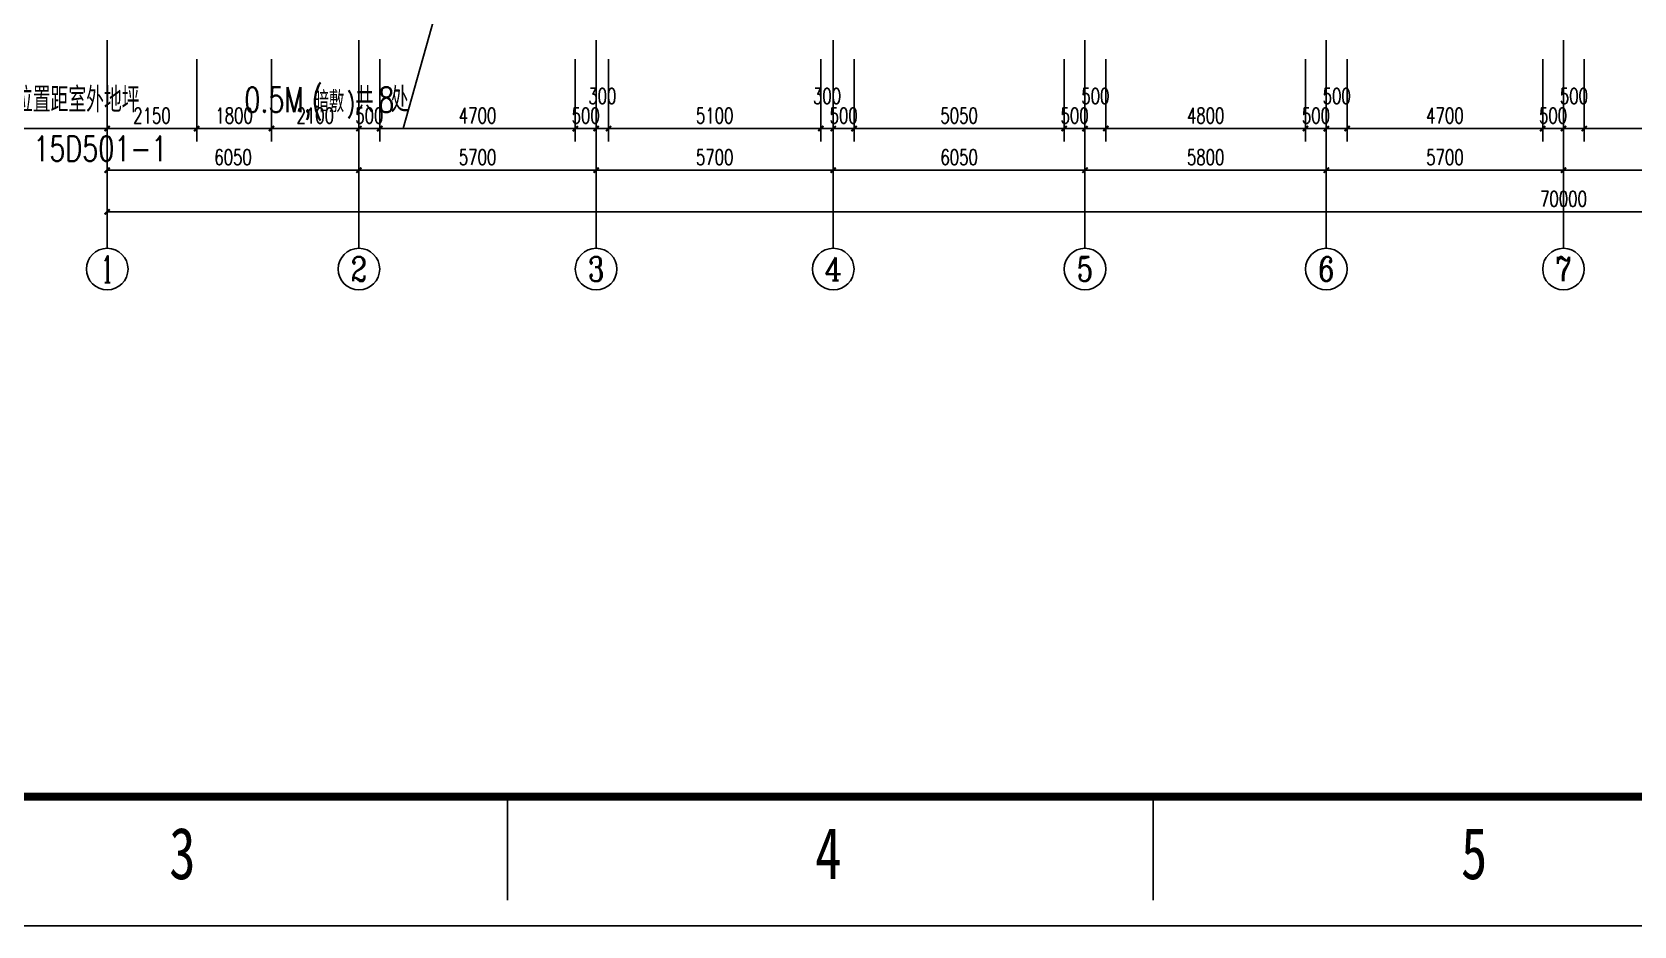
# Model space of a CAD drawing. Extents: x 7651907 to 8255021, y -2490714 to -1144618.
# Drawn here: x 7854176 to 7892677, y -1894158 to -1872686 of the extents above; entities that cross this region are included whole.
import ezdxf
from ezdxf.enums import TextEntityAlignment as Align

# ---------------------------------------------------------------- set-up
doc = ezdxf.new("R2010")
doc.units = 0
doc.header["$LTSCALE"] = 1000
doc.linetypes.add('CONTINOUS', pattern=[0])
doc.layers.get('0').update_dxf_attribs({"linetype": 'CONTINUOUS'})
doc.layers.get('Defpoints').update_dxf_attribs({"linetype": 'CONTINUOUS'})
for name, color, linetype in [('AXIS', 3, 'CONTINUOUS'), ('AXIS_TEXT', 7, 'CONTINUOUS'), ('DIM-动力', 3, 'CONTINUOUS'), ('EQUIP-动力', 3, 'CONTINUOUS'), ('外轮廓', 8, 'CONTINUOUS'), ('标注-照明', 7, 'CONTINUOUS')]:
    doc.layers.add(name, color=color, linetype=linetype)
doc.styles.add('_TCH_AXIS', font='COMPLEX', dxfattribs={"bigfont": 'GBCBIG'})
doc.styles.add('_TCH_DIM', font='SIMPLEX', dxfattribs={"bigfont": 'GBCBIG'})
doc.styles.add('_TCH_DIM_T3', font='SIMPLEX', dxfattribs={"width": 0.705882, "bigfont": 'GBCBIG'})
doc.styles.add('COMPLEX', font='COMPLEX')
doc.styles.add('LDTS', font='txt.shx', dxfattribs={"width": 0.75, "bigfont": 'hzdx.shx'})
doc.styles.add('图框字体', font='simhei.ttf')
doc.dimstyles.new('_TCH_ARCH&&125', dxfattribs={"dimtxt": 371.875, "dimasz": 125, "dimexe": 312.5, "dimexo": 375, "dimgap": 125, "dimtad": 1, "dimdec": 0, "dimzin": 0, "dimdsep": 46, "dimtxsty": '_TCH_DIM_T3', "dimblk": 'ARCHTICK', "dimcen": 0.09, "dimclrt": 7, "dimazin": 2, "dimtfac": 1, "dimtdec": 0, "dimtix": 1, "dimtmove": 2, "dimatfit": 3, "dimfxl": 0, "dimtolj": 1, "dimtzin": 0, "dimarcsym": 0})

# ---------------------------------------------------------------- blocks, each defined once
blk = doc.blocks.new('_AXISO')
blk.add_circle((0, 0), 0.5)
at = {"layer": 'AXIS_TEXT', "style": 'COMPLEX', "width": 1.041667}
blk.add_attdef('A', text='', height=0.56, dxfattribs=at).set_placement((-0.25, -0.28), (0.25, -0.28), align=Align.FIT)
blk = doc.blocks.new('_ArchTick')
at = {"color": 0, "linetype": 'ByBlock', "const_width": 0.4}
blk.add_lwpolyline([(-0.5, -0.5), (0.5, 0.5)], dxfattribs=at)
blk = doc.blocks.new('*D82')
at = {"layer": 'AXIS', "color": 0, "lineweight": -2}
for p, q in [((8000, 5625), (8000, 1562)), ((78000, 5625), (78000, 1562)), ((8000, 1875), (78000, 1875))]:
    blk.add_line(p, q, dxfattribs=at)
at = {"layer": 'Defpoints', "color": 0}
for p in [(8000, 6000), (78000, 6000), (78000, 1875)]:
    blk.add_point(p, dxfattribs=at)
at = {"layer": 'AXIS', "color": 0, "lineweight": -2, "xscale": 125, "yscale": 125, "zscale": 125, "rotation": 180}
blk.add_blockref('_ArchTick', (8000, 1875), dxfattribs=at)
at = {"layer": 'AXIS', "color": 0, "lineweight": -2, "xscale": 125, "yscale": 125, "zscale": 125}
blk.add_blockref('_ArchTick', (78000, 1875), dxfattribs=at)
at = {"layer": 'AXIS', "color": 7, "insert": (43000, 2186), "char_height": 371.9, "attachment_point": 5, "style": '_TCH_DIM_T3'}
blk.add_mtext('\\A1;70000', dxfattribs=at)
blk = doc.blocks.new('*D83')
at = {"layer": 'AXIS', "color": 0, "lineweight": -2}
for p, q in [((8000, 5625), (8000, 2562)), ((14050, 5625), (14050, 2562)), ((8000, 2875), (14050, 2875))]:
    blk.add_line(p, q, dxfattribs=at)
at = {"layer": 'Defpoints', "color": 0}
for p in [(8000, 6000), (14050, 6000), (14050, 2875)]:
    blk.add_point(p, dxfattribs=at)
at = {"layer": 'AXIS', "color": 0, "lineweight": -2, "xscale": 125, "yscale": 125, "zscale": 125, "rotation": 180}
blk.add_blockref('_ArchTick', (8000, 2875), dxfattribs=at)
at = {"layer": 'AXIS', "color": 0, "lineweight": -2, "xscale": 125, "yscale": 125, "zscale": 125}
blk.add_blockref('_ArchTick', (14050, 2875), dxfattribs=at)
at = {"layer": 'AXIS', "color": 7, "insert": (11025, 3186), "char_height": 371.9, "attachment_point": 5, "style": '_TCH_DIM_T3'}
blk.add_mtext('\\A1;6050', dxfattribs=at)
blk = doc.blocks.new('*D84')
at = {"layer": 'AXIS', "color": 0, "lineweight": -2}
for p, q in [((14050, 5625), (14050, 2562)), ((19750, 5625), (19750, 2562)), ((14050, 2875), (19750, 2875))]:
    blk.add_line(p, q, dxfattribs=at)
at = {"layer": 'Defpoints', "color": 0}
for p in [(14050, 6000), (19750, 6000), (19750, 2875)]:
    blk.add_point(p, dxfattribs=at)
at = {"layer": 'AXIS', "color": 0, "lineweight": -2, "xscale": 125, "yscale": 125, "zscale": 125, "rotation": 180}
blk.add_blockref('_ArchTick', (14050, 2875), dxfattribs=at)
at = {"layer": 'AXIS', "color": 0, "lineweight": -2, "xscale": 125, "yscale": 125, "zscale": 125}
blk.add_blockref('_ArchTick', (19750, 2875), dxfattribs=at)
at = {"layer": 'AXIS', "color": 7, "insert": (16900, 3186), "char_height": 371.9, "attachment_point": 5, "style": '_TCH_DIM_T3'}
blk.add_mtext('\\A1;5700', dxfattribs=at)
blk = doc.blocks.new('*D85')
at = {"layer": 'AXIS', "color": 0, "lineweight": -2}
for p, q in [((19750, 5625), (19750, 2562)), ((25450, 5625), (25450, 2562)), ((19750, 2875), (25450, 2875))]:
    blk.add_line(p, q, dxfattribs=at)
at = {"layer": 'Defpoints', "color": 0}
for p in [(19750, 6000), (25450, 6000), (25450, 2875)]:
    blk.add_point(p, dxfattribs=at)
at = {"layer": 'AXIS', "color": 0, "lineweight": -2, "xscale": 125, "yscale": 125, "zscale": 125, "rotation": 180}
blk.add_blockref('_ArchTick', (19750, 2875), dxfattribs=at)
at = {"layer": 'AXIS', "color": 0, "lineweight": -2, "xscale": 125, "yscale": 125, "zscale": 125}
blk.add_blockref('_ArchTick', (25450, 2875), dxfattribs=at)
at = {"layer": 'AXIS', "color": 7, "insert": (22600, 3186), "char_height": 371.9, "attachment_point": 5, "style": '_TCH_DIM_T3'}
blk.add_mtext('\\A1;5700', dxfattribs=at)
blk = doc.blocks.new('*D86')
at = {"layer": 'AXIS', "color": 0, "lineweight": -2}
for p, q in [((25450, 5625), (25450, 2562)), ((31500, 5625), (31500, 2562)), ((25450, 2875), (31500, 2875))]:
    blk.add_line(p, q, dxfattribs=at)
at = {"layer": 'Defpoints', "color": 0}
for p in [(25450, 6000), (31500, 6000), (31500, 2875)]:
    blk.add_point(p, dxfattribs=at)
at = {"layer": 'AXIS', "color": 0, "lineweight": -2, "xscale": 125, "yscale": 125, "zscale": 125, "rotation": 180}
blk.add_blockref('_ArchTick', (25450, 2875), dxfattribs=at)
at = {"layer": 'AXIS', "color": 0, "lineweight": -2, "xscale": 125, "yscale": 125, "zscale": 125}
blk.add_blockref('_ArchTick', (31500, 2875), dxfattribs=at)
at = {"layer": 'AXIS', "color": 7, "insert": (28475, 3186), "char_height": 371.9, "attachment_point": 5, "style": '_TCH_DIM_T3'}
blk.add_mtext('\\A1;6050', dxfattribs=at)
blk = doc.blocks.new('*D87')
at = {"layer": 'AXIS', "color": 0, "lineweight": -2}
for p, q in [((31500, 5625), (31500, 2562)), ((37300, 5625), (37300, 2562)), ((31500, 2875), (37300, 2875))]:
    blk.add_line(p, q, dxfattribs=at)
at = {"layer": 'Defpoints', "color": 0}
for p in [(31500, 6000), (37300, 6000), (37300, 2875)]:
    blk.add_point(p, dxfattribs=at)
at = {"layer": 'AXIS', "color": 0, "lineweight": -2, "xscale": 125, "yscale": 125, "zscale": 125, "rotation": 180}
blk.add_blockref('_ArchTick', (31500, 2875), dxfattribs=at)
at = {"layer": 'AXIS', "color": 0, "lineweight": -2, "xscale": 125, "yscale": 125, "zscale": 125}
blk.add_blockref('_ArchTick', (37300, 2875), dxfattribs=at)
at = {"layer": 'AXIS', "color": 7, "insert": (34400, 3186), "char_height": 371.9, "attachment_point": 5, "style": '_TCH_DIM_T3'}
blk.add_mtext('\\A1;5800', dxfattribs=at)
blk = doc.blocks.new('*D88')
at = {"layer": 'AXIS', "color": 0, "lineweight": -2}
for p, q in [((37300, 5625), (37300, 2562)), ((43000, 5625), (43000, 2562)), ((37300, 2875), (43000, 2875))]:
    blk.add_line(p, q, dxfattribs=at)
at = {"layer": 'Defpoints', "color": 0}
for p in [(37300, 6000), (43000, 6000), (43000, 2875)]:
    blk.add_point(p, dxfattribs=at)
at = {"layer": 'AXIS', "color": 0, "lineweight": -2, "xscale": 125, "yscale": 125, "zscale": 125, "rotation": 180}
blk.add_blockref('_ArchTick', (37300, 2875), dxfattribs=at)
at = {"layer": 'AXIS', "color": 0, "lineweight": -2, "xscale": 125, "yscale": 125, "zscale": 125}
blk.add_blockref('_ArchTick', (43000, 2875), dxfattribs=at)
at = {"layer": 'AXIS', "color": 7, "insert": (40150, 3186), "char_height": 371.9, "attachment_point": 5, "style": '_TCH_DIM_T3'}
blk.add_mtext('\\A1;5700', dxfattribs=at)
blk = doc.blocks.new('*D89')
at = {"layer": 'AXIS', "color": 0, "lineweight": -2}
for p, q in [((43000, 5625), (43000, 2562)), ((48700, 5625), (48700, 2562)), ((43000, 2875), (48700, 2875))]:
    blk.add_line(p, q, dxfattribs=at)
at = {"layer": 'Defpoints', "color": 0}
for p in [(43000, 6000), (48700, 6000), (48700, 2875)]:
    blk.add_point(p, dxfattribs=at)
at = {"layer": 'AXIS', "color": 0, "lineweight": -2, "xscale": 125, "yscale": 125, "zscale": 125, "rotation": 180}
blk.add_blockref('_ArchTick', (43000, 2875), dxfattribs=at)
at = {"layer": 'AXIS', "color": 0, "lineweight": -2, "xscale": 125, "yscale": 125, "zscale": 125}
blk.add_blockref('_ArchTick', (48700, 2875), dxfattribs=at)
at = {"layer": 'AXIS', "color": 7, "insert": (45850, 3186), "char_height": 371.9, "attachment_point": 5, "style": '_TCH_DIM_T3'}
blk.add_mtext('\\A1;5700', dxfattribs=at)
blk = doc.blocks.new('*D125')
at = {"layer": 'AXIS', "color": 0, "lineweight": -2}
for p, q in [((8000, 5539), (8000, 3562)), ((10150, 5539), (10150, 3562)), ((8000, 3875), (10150, 3875))]:
    blk.add_line(p, q, dxfattribs=at)
at = {"layer": 'Defpoints', "color": 0}
for p in [(8000, 5914), (10150, 5914), (10150, 3875)]:
    blk.add_point(p, dxfattribs=at)
at = {"layer": 'AXIS', "color": 0, "lineweight": -2, "xscale": 125, "yscale": 125, "zscale": 125, "rotation": 180}
blk.add_blockref('_ArchTick', (8000, 3875), dxfattribs=at)
at = {"layer": 'AXIS', "color": 0, "lineweight": -2, "xscale": 125, "yscale": 125, "zscale": 125}
blk.add_blockref('_ArchTick', (10150, 3875), dxfattribs=at)
at = {"layer": 'AXIS', "color": 7, "insert": (9075, 4186), "char_height": 371.9, "attachment_point": 5, "style": '_TCH_DIM_T3'}
blk.add_mtext('\\A1;2150', dxfattribs=at)
blk = doc.blocks.new('*D126')
at = {"layer": 'AXIS', "color": 0, "lineweight": -2}
for p, q in [((10150, 5539), (10150, 3562)), ((11950, 5539), (11950, 3562)), ((10150, 3875), (11950, 3875))]:
    blk.add_line(p, q, dxfattribs=at)
at = {"layer": 'Defpoints', "color": 0}
for p in [(10150, 5914), (11950, 5914), (11950, 3875)]:
    blk.add_point(p, dxfattribs=at)
at = {"layer": 'AXIS', "color": 0, "lineweight": -2, "xscale": 125, "yscale": 125, "zscale": 125, "rotation": 180}
blk.add_blockref('_ArchTick', (10150, 3875), dxfattribs=at)
at = {"layer": 'AXIS', "color": 0, "lineweight": -2, "xscale": 125, "yscale": 125, "zscale": 125}
blk.add_blockref('_ArchTick', (11950, 3875), dxfattribs=at)
at = {"layer": 'AXIS', "color": 7, "insert": (11050, 4186), "char_height": 371.9, "attachment_point": 5, "style": '_TCH_DIM_T3'}
blk.add_mtext('\\A1;1800', dxfattribs=at)
blk = doc.blocks.new('*D127')
at = {"layer": 'AXIS', "color": 0, "lineweight": -2}
for p, q in [((11950, 5539), (11950, 3562)), ((14050, 5539), (14050, 3562)), ((11950, 3875), (14050, 3875))]:
    blk.add_line(p, q, dxfattribs=at)
at = {"layer": 'Defpoints', "color": 0}
for p in [(11950, 5914), (14050, 5914), (14050, 3875)]:
    blk.add_point(p, dxfattribs=at)
at = {"layer": 'AXIS', "color": 0, "lineweight": -2, "xscale": 125, "yscale": 125, "zscale": 125, "rotation": 180}
blk.add_blockref('_ArchTick', (11950, 3875), dxfattribs=at)
at = {"layer": 'AXIS', "color": 0, "lineweight": -2, "xscale": 125, "yscale": 125, "zscale": 125}
blk.add_blockref('_ArchTick', (14050, 3875), dxfattribs=at)
at = {"layer": 'AXIS', "color": 7, "insert": (13000, 4186), "char_height": 371.9, "attachment_point": 5, "style": '_TCH_DIM_T3'}
blk.add_mtext('\\A1;2100', dxfattribs=at)
blk = doc.blocks.new('*D128')
at = {"layer": 'AXIS', "color": 0, "lineweight": -2}
for p, q in [((14050, 5539), (14050, 3562)), ((14550, 5539), (14550, 3562)), ((14050, 3875), (13925, 3875)), ((14050, 3875), (14550, 3875)), ((14550, 3875), (14675, 3875))]:
    blk.add_line(p, q, dxfattribs=at)
at = {"layer": 'Defpoints', "color": 0}
for p in [(14050, 5914), (14550, 5914), (14550, 3875)]:
    blk.add_point(p, dxfattribs=at)
at = {"layer": 'AXIS', "color": 0, "lineweight": -2, "xscale": 125, "yscale": 125, "zscale": 125}
blk.add_blockref('_ArchTick', (14050, 3875), dxfattribs=at)
at = {"layer": 'AXIS', "color": 0, "lineweight": -2, "xscale": 125, "yscale": 125, "zscale": 125, "rotation": 180}
blk.add_blockref('_ArchTick', (14550, 3875), dxfattribs=at)
at = {"layer": 'AXIS', "color": 7, "insert": (14300, 4186), "char_height": 371.9, "attachment_point": 5, "style": '_TCH_DIM_T3'}
blk.add_mtext('\\A1;500', dxfattribs=at)
blk = doc.blocks.new('*D129')
at = {"layer": 'AXIS', "color": 0, "lineweight": -2}
for p, q in [((14550, 5539), (14550, 3562)), ((19250, 5539), (19250, 3562)), ((14550, 3875), (19250, 3875))]:
    blk.add_line(p, q, dxfattribs=at)
at = {"layer": 'Defpoints', "color": 0}
for p in [(14550, 5914), (19250, 5914), (19250, 3875)]:
    blk.add_point(p, dxfattribs=at)
at = {"layer": 'AXIS', "color": 0, "lineweight": -2, "xscale": 125, "yscale": 125, "zscale": 125, "rotation": 180}
blk.add_blockref('_ArchTick', (14550, 3875), dxfattribs=at)
at = {"layer": 'AXIS', "color": 0, "lineweight": -2, "xscale": 125, "yscale": 125, "zscale": 125}
blk.add_blockref('_ArchTick', (19250, 3875), dxfattribs=at)
at = {"layer": 'AXIS', "color": 7, "insert": (16900, 4186), "char_height": 371.9, "attachment_point": 5, "style": '_TCH_DIM_T3'}
blk.add_mtext('\\A1;4700', dxfattribs=at)
blk = doc.blocks.new('*D130')
at = {"layer": 'AXIS', "color": 0, "lineweight": -2}
for p, q in [((19250, 5539), (19250, 3562)), ((19750, 5539), (19750, 3562)), ((19250, 3875), (19125, 3875)), ((19250, 3875), (19750, 3875)), ((19750, 3875), (19875, 3875))]:
    blk.add_line(p, q, dxfattribs=at)
at = {"layer": 'Defpoints', "color": 0}
for p in [(19250, 5914), (19750, 5914), (19750, 3875)]:
    blk.add_point(p, dxfattribs=at)
at = {"layer": 'AXIS', "color": 0, "lineweight": -2, "xscale": 125, "yscale": 125, "zscale": 125}
blk.add_blockref('_ArchTick', (19250, 3875), dxfattribs=at)
at = {"layer": 'AXIS', "color": 0, "lineweight": -2, "xscale": 125, "yscale": 125, "zscale": 125, "rotation": 180}
blk.add_blockref('_ArchTick', (19750, 3875), dxfattribs=at)
at = {"layer": 'AXIS', "color": 7, "insert": (19500, 4186), "char_height": 371.9, "attachment_point": 5, "style": '_TCH_DIM_T3'}
blk.add_mtext('\\A1;500', dxfattribs=at)
blk = doc.blocks.new('*D131')
at = {"layer": 'AXIS', "color": 0, "lineweight": -2}
for p, q in [((19750, 5539), (19750, 3562)), ((20050, 5539), (20050, 3562)), ((19750, 3875), (20050, 3875))]:
    blk.add_line(p, q, dxfattribs=at)
at = {"layer": 'Defpoints', "color": 0}
for p in [(19750, 5914), (20050, 5914), (20050, 3875)]:
    blk.add_point(p, dxfattribs=at)
at = {"layer": 'AXIS', "color": 0, "lineweight": -2, "xscale": 125, "yscale": 125, "zscale": 125, "rotation": 180}
blk.add_blockref('_ArchTick', (19750, 3875), dxfattribs=at)
at = {"layer": 'AXIS', "color": 0, "lineweight": -2, "xscale": 125, "yscale": 125, "zscale": 125}
blk.add_blockref('_ArchTick', (20050, 3875), dxfattribs=at)
at = {"layer": 'AXIS', "color": 7, "insert": (19900, 4656), "char_height": 371.9, "attachment_point": 5, "style": '_TCH_DIM_T3'}
blk.add_mtext('\\A1;300', dxfattribs=at)
blk = doc.blocks.new('*D132')
at = {"layer": 'AXIS', "color": 0, "lineweight": -2}
for p, q in [((20050, 5539), (20050, 3562)), ((25150, 5539), (25150, 3562)), ((20050, 3875), (25150, 3875))]:
    blk.add_line(p, q, dxfattribs=at)
at = {"layer": 'Defpoints', "color": 0}
for p in [(20050, 5914), (25150, 5914), (25150, 3875)]:
    blk.add_point(p, dxfattribs=at)
at = {"layer": 'AXIS', "color": 0, "lineweight": -2, "xscale": 125, "yscale": 125, "zscale": 125, "rotation": 180}
blk.add_blockref('_ArchTick', (20050, 3875), dxfattribs=at)
at = {"layer": 'AXIS', "color": 0, "lineweight": -2, "xscale": 125, "yscale": 125, "zscale": 125}
blk.add_blockref('_ArchTick', (25150, 3875), dxfattribs=at)
at = {"layer": 'AXIS', "color": 7, "insert": (22600, 4186), "char_height": 371.9, "attachment_point": 5, "style": '_TCH_DIM_T3'}
blk.add_mtext('\\A1;5100', dxfattribs=at)
blk = doc.blocks.new('*D133')
at = {"layer": 'AXIS', "color": 0, "lineweight": -2}
for p, q in [((25150, 5539), (25150, 3562)), ((25450, 5539), (25450, 3562)), ((25150, 3875), (25450, 3875))]:
    blk.add_line(p, q, dxfattribs=at)
at = {"layer": 'Defpoints', "color": 0}
for p in [(25150, 5914), (25450, 5914), (25450, 3875)]:
    blk.add_point(p, dxfattribs=at)
at = {"layer": 'AXIS', "color": 0, "lineweight": -2, "xscale": 125, "yscale": 125, "zscale": 125, "rotation": 180}
blk.add_blockref('_ArchTick', (25150, 3875), dxfattribs=at)
at = {"layer": 'AXIS', "color": 0, "lineweight": -2, "xscale": 125, "yscale": 125, "zscale": 125}
blk.add_blockref('_ArchTick', (25450, 3875), dxfattribs=at)
at = {"layer": 'AXIS', "color": 7, "insert": (25300, 4656), "char_height": 371.9, "attachment_point": 5, "style": '_TCH_DIM_T3'}
blk.add_mtext('\\A1;300', dxfattribs=at)
blk = doc.blocks.new('*D134')
at = {"layer": 'AXIS', "color": 0, "lineweight": -2}
for p, q in [((25450, 5539), (25450, 3562)), ((25950, 5539), (25950, 3562)), ((25450, 3875), (25325, 3875)), ((25450, 3875), (25950, 3875)), ((25950, 3875), (26075, 3875))]:
    blk.add_line(p, q, dxfattribs=at)
at = {"layer": 'Defpoints', "color": 0}
for p in [(25450, 5914), (25950, 5914), (25950, 3875)]:
    blk.add_point(p, dxfattribs=at)
at = {"layer": 'AXIS', "color": 0, "lineweight": -2, "xscale": 125, "yscale": 125, "zscale": 125}
blk.add_blockref('_ArchTick', (25450, 3875), dxfattribs=at)
at = {"layer": 'AXIS', "color": 0, "lineweight": -2, "xscale": 125, "yscale": 125, "zscale": 125, "rotation": 180}
blk.add_blockref('_ArchTick', (25950, 3875), dxfattribs=at)
at = {"layer": 'AXIS', "color": 7, "insert": (25700, 4186), "char_height": 371.9, "attachment_point": 5, "style": '_TCH_DIM_T3'}
blk.add_mtext('\\A1;500', dxfattribs=at)
blk = doc.blocks.new('*D135')
at = {"layer": 'AXIS', "color": 0, "lineweight": -2}
for p, q in [((25950, 5539), (25950, 3562)), ((31000, 5539), (31000, 3562)), ((25950, 3875), (31000, 3875))]:
    blk.add_line(p, q, dxfattribs=at)
at = {"layer": 'Defpoints', "color": 0}
for p in [(25950, 5914), (31000, 5914), (31000, 3875)]:
    blk.add_point(p, dxfattribs=at)
at = {"layer": 'AXIS', "color": 0, "lineweight": -2, "xscale": 125, "yscale": 125, "zscale": 125, "rotation": 180}
blk.add_blockref('_ArchTick', (25950, 3875), dxfattribs=at)
at = {"layer": 'AXIS', "color": 0, "lineweight": -2, "xscale": 125, "yscale": 125, "zscale": 125}
blk.add_blockref('_ArchTick', (31000, 3875), dxfattribs=at)
at = {"layer": 'AXIS', "color": 7, "insert": (28475, 4186), "char_height": 371.9, "attachment_point": 5, "style": '_TCH_DIM_T3'}
blk.add_mtext('\\A1;5050', dxfattribs=at)
blk = doc.blocks.new('*D136')
at = {"layer": 'AXIS', "color": 0, "lineweight": -2}
for p, q in [((31000, 5539), (31000, 3562)), ((31500, 5539), (31500, 3562)), ((31000, 3875), (30875, 3875)), ((31000, 3875), (31500, 3875)), ((31500, 3875), (31625, 3875))]:
    blk.add_line(p, q, dxfattribs=at)
at = {"layer": 'Defpoints', "color": 0}
for p in [(31000, 5914), (31500, 5914), (31500, 3875)]:
    blk.add_point(p, dxfattribs=at)
at = {"layer": 'AXIS', "color": 0, "lineweight": -2, "xscale": 125, "yscale": 125, "zscale": 125}
blk.add_blockref('_ArchTick', (31000, 3875), dxfattribs=at)
at = {"layer": 'AXIS', "color": 0, "lineweight": -2, "xscale": 125, "yscale": 125, "zscale": 125, "rotation": 180}
blk.add_blockref('_ArchTick', (31500, 3875), dxfattribs=at)
at = {"layer": 'AXIS', "color": 7, "insert": (31250, 4186), "char_height": 371.9, "attachment_point": 5, "style": '_TCH_DIM_T3'}
blk.add_mtext('\\A1;500', dxfattribs=at)
blk = doc.blocks.new('*D137')
at = {"layer": 'AXIS', "color": 0, "lineweight": -2}
for p, q in [((31500, 5539), (31500, 3562)), ((32000, 5539), (32000, 3562)), ((31500, 3875), (32000, 3875))]:
    blk.add_line(p, q, dxfattribs=at)
at = {"layer": 'Defpoints', "color": 0}
for p in [(31500, 5914), (32000, 5914), (32000, 3875)]:
    blk.add_point(p, dxfattribs=at)
at = {"layer": 'AXIS', "color": 0, "lineweight": -2, "xscale": 125, "yscale": 125, "zscale": 125, "rotation": 180}
blk.add_blockref('_ArchTick', (31500, 3875), dxfattribs=at)
at = {"layer": 'AXIS', "color": 0, "lineweight": -2, "xscale": 125, "yscale": 125, "zscale": 125}
blk.add_blockref('_ArchTick', (32000, 3875), dxfattribs=at)
at = {"layer": 'AXIS', "color": 7, "insert": (31750, 4656), "char_height": 371.9, "attachment_point": 5, "style": '_TCH_DIM_T3'}
blk.add_mtext('\\A1;500', dxfattribs=at)
blk = doc.blocks.new('*D138')
at = {"layer": 'AXIS', "color": 0, "lineweight": -2}
for p, q in [((32000, 5539), (32000, 3562)), ((36800, 5539), (36800, 3562)), ((32000, 3875), (36800, 3875))]:
    blk.add_line(p, q, dxfattribs=at)
at = {"layer": 'Defpoints', "color": 0}
for p in [(32000, 5914), (36800, 5914), (36800, 3875)]:
    blk.add_point(p, dxfattribs=at)
at = {"layer": 'AXIS', "color": 0, "lineweight": -2, "xscale": 125, "yscale": 125, "zscale": 125, "rotation": 180}
blk.add_blockref('_ArchTick', (32000, 3875), dxfattribs=at)
at = {"layer": 'AXIS', "color": 0, "lineweight": -2, "xscale": 125, "yscale": 125, "zscale": 125}
blk.add_blockref('_ArchTick', (36800, 3875), dxfattribs=at)
at = {"layer": 'AXIS', "color": 7, "insert": (34400, 4186), "char_height": 371.9, "attachment_point": 5, "style": '_TCH_DIM_T3'}
blk.add_mtext('\\A1;4800', dxfattribs=at)
blk = doc.blocks.new('*D139')
at = {"layer": 'AXIS', "color": 0, "lineweight": -2}
for p, q in [((36800, 5539), (36800, 3562)), ((37300, 5539), (37300, 3562)), ((36800, 3875), (36675, 3875)), ((36800, 3875), (37300, 3875)), ((37300, 3875), (37425, 3875))]:
    blk.add_line(p, q, dxfattribs=at)
at = {"layer": 'Defpoints', "color": 0}
for p in [(36800, 5914), (37300, 5914), (37300, 3875)]:
    blk.add_point(p, dxfattribs=at)
at = {"layer": 'AXIS', "color": 0, "lineweight": -2, "xscale": 125, "yscale": 125, "zscale": 125}
blk.add_blockref('_ArchTick', (36800, 3875), dxfattribs=at)
at = {"layer": 'AXIS', "color": 0, "lineweight": -2, "xscale": 125, "yscale": 125, "zscale": 125, "rotation": 180}
blk.add_blockref('_ArchTick', (37300, 3875), dxfattribs=at)
at = {"layer": 'AXIS', "color": 7, "insert": (37050, 4186), "char_height": 371.9, "attachment_point": 5, "style": '_TCH_DIM_T3'}
blk.add_mtext('\\A1;500', dxfattribs=at)
blk = doc.blocks.new('*D140')
at = {"layer": 'AXIS', "color": 0, "lineweight": -2}
for p, q in [((37300, 5539), (37300, 3562)), ((37800, 5539), (37800, 3562)), ((37300, 3875), (37800, 3875))]:
    blk.add_line(p, q, dxfattribs=at)
at = {"layer": 'Defpoints', "color": 0}
for p in [(37300, 5914), (37800, 5914), (37800, 3875)]:
    blk.add_point(p, dxfattribs=at)
at = {"layer": 'AXIS', "color": 0, "lineweight": -2, "xscale": 125, "yscale": 125, "zscale": 125, "rotation": 180}
blk.add_blockref('_ArchTick', (37300, 3875), dxfattribs=at)
at = {"layer": 'AXIS', "color": 0, "lineweight": -2, "xscale": 125, "yscale": 125, "zscale": 125}
blk.add_blockref('_ArchTick', (37800, 3875), dxfattribs=at)
at = {"layer": 'AXIS', "color": 7, "insert": (37550, 4656), "char_height": 371.9, "attachment_point": 5, "style": '_TCH_DIM_T3'}
blk.add_mtext('\\A1;500', dxfattribs=at)
blk = doc.blocks.new('*D141')
at = {"layer": 'AXIS', "color": 0, "lineweight": -2}
for p, q in [((37800, 5539), (37800, 3562)), ((42500, 5539), (42500, 3562)), ((37800, 3875), (42500, 3875))]:
    blk.add_line(p, q, dxfattribs=at)
at = {"layer": 'Defpoints', "color": 0}
for p in [(37800, 5914), (42500, 5914), (42500, 3875)]:
    blk.add_point(p, dxfattribs=at)
at = {"layer": 'AXIS', "color": 0, "lineweight": -2, "xscale": 125, "yscale": 125, "zscale": 125, "rotation": 180}
blk.add_blockref('_ArchTick', (37800, 3875), dxfattribs=at)
at = {"layer": 'AXIS', "color": 0, "lineweight": -2, "xscale": 125, "yscale": 125, "zscale": 125}
blk.add_blockref('_ArchTick', (42500, 3875), dxfattribs=at)
at = {"layer": 'AXIS', "color": 7, "insert": (40150, 4186), "char_height": 371.9, "attachment_point": 5, "style": '_TCH_DIM_T3'}
blk.add_mtext('\\A1;4700', dxfattribs=at)
blk = doc.blocks.new('*D142')
at = {"layer": 'AXIS', "color": 0, "lineweight": -2}
for p, q in [((42500, 5539), (42500, 3562)), ((43000, 5539), (43000, 3562)), ((42500, 3875), (42375, 3875)), ((42500, 3875), (43000, 3875)), ((43000, 3875), (43125, 3875))]:
    blk.add_line(p, q, dxfattribs=at)
at = {"layer": 'Defpoints', "color": 0}
for p in [(42500, 5914), (43000, 5914), (43000, 3875)]:
    blk.add_point(p, dxfattribs=at)
at = {"layer": 'AXIS', "color": 0, "lineweight": -2, "xscale": 125, "yscale": 125, "zscale": 125}
blk.add_blockref('_ArchTick', (42500, 3875), dxfattribs=at)
at = {"layer": 'AXIS', "color": 0, "lineweight": -2, "xscale": 125, "yscale": 125, "zscale": 125, "rotation": 180}
blk.add_blockref('_ArchTick', (43000, 3875), dxfattribs=at)
at = {"layer": 'AXIS', "color": 7, "insert": (42750, 4186), "char_height": 371.9, "attachment_point": 5, "style": '_TCH_DIM_T3'}
blk.add_mtext('\\A1;500', dxfattribs=at)
blk = doc.blocks.new('*D143')
at = {"layer": 'AXIS', "color": 0, "lineweight": -2}
for p, q in [((43000, 5539), (43000, 3562)), ((43500, 5539), (43500, 3562)), ((43000, 3875), (43500, 3875))]:
    blk.add_line(p, q, dxfattribs=at)
at = {"layer": 'Defpoints', "color": 0}
for p in [(43000, 5914), (43500, 5914), (43500, 3875)]:
    blk.add_point(p, dxfattribs=at)
at = {"layer": 'AXIS', "color": 0, "lineweight": -2, "xscale": 125, "yscale": 125, "zscale": 125, "rotation": 180}
blk.add_blockref('_ArchTick', (43000, 3875), dxfattribs=at)
at = {"layer": 'AXIS', "color": 0, "lineweight": -2, "xscale": 125, "yscale": 125, "zscale": 125}
blk.add_blockref('_ArchTick', (43500, 3875), dxfattribs=at)
at = {"layer": 'AXIS', "color": 7, "insert": (43250, 4656), "char_height": 371.9, "attachment_point": 5, "style": '_TCH_DIM_T3'}
blk.add_mtext('\\A1;500', dxfattribs=at)
blk = doc.blocks.new('*D144')
at = {"layer": 'AXIS', "color": 0, "lineweight": -2}
for p, q in [((43500, 5539), (43500, 3562)), ((48200, 5539), (48200, 3562)), ((43500, 3875), (48200, 3875))]:
    blk.add_line(p, q, dxfattribs=at)
at = {"layer": 'Defpoints', "color": 0}
for p in [(43500, 5914), (48200, 5914), (48200, 3875)]:
    blk.add_point(p, dxfattribs=at)
at = {"layer": 'AXIS', "color": 0, "lineweight": -2, "xscale": 125, "yscale": 125, "zscale": 125, "rotation": 180}
blk.add_blockref('_ArchTick', (43500, 3875), dxfattribs=at)
at = {"layer": 'AXIS', "color": 0, "lineweight": -2, "xscale": 125, "yscale": 125, "zscale": 125}
blk.add_blockref('_ArchTick', (48200, 3875), dxfattribs=at)
at = {"layer": 'AXIS', "color": 7, "insert": (45850, 4186), "char_height": 371.9, "attachment_point": 5, "style": '_TCH_DIM_T3'}
blk.add_mtext('\\A1;4700', dxfattribs=at)
blk = doc.blocks.new('$equip$00002693')
for p, q in [((-1.191, 0), (-1.191, -1.771)), ((-1.816, -1.771), (-0.566, -1.771)), ((-1.66, -2.084), (-0.723, -2.084)), ((-1.348, -2.396), (-1.035, -2.396))]:
    blk.add_line(p, q)
blk.add_lwpolyline([(-1.191, 0), (0, 0)])
blk.add_circle((-1.191, -1.771), 0.853)
blk = doc.blocks.new('A$C77A11537')
at = {"layer": 'DIM-动力'}
for p in [(13396, 4758), (71, 843)]:
    blk.add_line(p, (12297, 843), dxfattribs=at)
at = {"layer": 'DIM-动力', "const_width": 60}
blk.add_lwpolyline([(13613, 4200, 1), (13648, 4151, 1)], format="xyb", close=True, dxfattribs=at)
at = {"layer": 'EQUIP-动力', "xscale": 500, "yscale": 500, "zscale": 500}
blk.add_blockref('$equip$00002693', (13992, 5218), dxfattribs=at)
at = {"layer": 'DIM-动力', "color": 7, "style": '_TCH_DIM'}
blk.add_text('暗敷', height=506.4, dxfattribs=at).set_placement((10145, 1234))
at = {"layer": 'DIM-动力', "color": 7, "style": '_TCH_DIM', "width": 0.705882}
blk.add_text(')', height=446, dxfattribs=at).set_placement((10940, 1234))
at = {"layer": '标注-照明', "linetype": 'CONTINOUS', "style": 'LDTS', "width": 0.75}
for s, p in [('0.5M,(', (8476, 1234)), ('接地电阻测试点位置距室外地坪', (-28, 1234)), ('共', (11150, 1234)), ('8', (11695, 1234)), ('处', (11998, 1234)), ('具体做法见', (75, 63)), ('15D501-1', (3404, 63))]:
    blk.add_text(s, height=600, dxfattribs=at).set_placement(p)
blk = doc.blocks.new('A2-H')
at = {"color": 0}
for p, q in [((154.5, 10), (154.5, 2)), ((204.5, 10), (204.5, 2))]:
    blk.add_line(p, q, dxfattribs=at)
blk.add_lwpolyline([(0, 0), (594, 0), (594, 420), (0, 420)], close=True, dxfattribs=at)
at = {"color": 0, "const_width": 0.6}
blk.add_lwpolyline([(25, 10), (584, 10), (584, 410), (25, 410)], close=True, dxfattribs=at)
at = {"style": '图框字体', "width": 0.75}
for s, p in [('3', (128.32, 3.62)), ('4', (178.32, 3.62)), ('5', (228.32, 3.62))]:
    blk.add_text(s, height=4, dxfattribs=at).set_placement(p)
blk = doc.blocks.new('A$C0DF00DDE')
at = {"layer": 'AXIS'}
for p, q in [((8000, 6000), (8000, 1000)), ((14050, 6000), (14050, 1000)), ((19750, 6000), (19750, 1000)), ((25450, 6000), (25450, 1000)), ((31500, 6000), (31500, 1000)), ((37300, 6000), (37300, 1000)), ((43000, 6000), (43000, 1000))]:
    blk.add_line(p, q, dxfattribs=at)
ref = blk.add_blockref('_AXISO', (8000, 500), dxfattribs=dict(at, xscale=1000, yscale=1000, zscale=1000))
ref.add_attrib('A', '1', dxfattribs={"layer": 'AXIS_TEXT', "ltscale": 100, "height": 643.4, "style": '_TCH_AXIS'}).set_placement((7862.1, 178.3), (8137.9, 178.3), align=Align.FIT)
ref = blk.add_blockref('_AXISO', (14050, 500), dxfattribs=dict(at, xscale=1000, yscale=1000, zscale=1000))
ref.add_attrib('A', '2', dxfattribs={"layer": 'AXIS_TEXT', "ltscale": 100, "height": 582.4, "style": '_TCH_AXIS'}).set_placement((13855.9, 208.8), (14244.1, 208.8), align=Align.FIT)
ref = blk.add_blockref('_AXISO', (19750, 500), dxfattribs=dict(at, xscale=1000, yscale=1000, zscale=1000))
ref.add_attrib('A', '3', dxfattribs={"layer": 'AXIS_TEXT', "ltscale": 100, "height": 582.4, "style": '_TCH_AXIS'}).set_placement((19555.9, 208.8), (19944.1, 208.8), align=Align.FIT)
ref = blk.add_blockref('_AXISO', (25450, 500), dxfattribs=dict(at, xscale=1000, yscale=1000, zscale=1000))
ref.add_attrib('A', '4', dxfattribs={"layer": 'AXIS_TEXT', "ltscale": 100, "height": 556.8, "style": '_TCH_AXIS'}).set_placement((25237.9, 221.6), (25662.1, 221.6), align=Align.FIT)
ref = blk.add_blockref('_AXISO', (31500, 500), dxfattribs=dict(at, xscale=1000, yscale=1000, zscale=1000))
ref.add_attrib('A', '5', dxfattribs={"layer": 'AXIS_TEXT', "ltscale": 100, "height": 582.4, "style": '_TCH_AXIS'}).set_placement((31305.9, 208.8), (31694.1, 208.8), align=Align.FIT)
ref = blk.add_blockref('_AXISO', (37300, 500), dxfattribs=dict(at, xscale=1000, yscale=1000, zscale=1000))
ref.add_attrib('A', '6', dxfattribs={"layer": 'AXIS_TEXT', "ltscale": 100, "height": 582.4, "style": '_TCH_AXIS'}).set_placement((37105.9, 208.8), (37494.1, 208.8), align=Align.FIT)
ref = blk.add_blockref('_AXISO', (43000, 500), dxfattribs=dict(at, xscale=1000, yscale=1000, zscale=1000))
ref.add_attrib('A', '7', dxfattribs={"layer": 'AXIS_TEXT', "ltscale": 100, "height": 582.4, "style": '_TCH_AXIS'}).set_placement((42805.9, 208.8), (43194.1, 208.8), align=Align.FIT)
for p1, p2, distance, picture, middle in [((8000, 6000), (78000, 6000), -4125, '*D82', (43000, 2185.9)), ((8000, 6000), (14050, 6000), -3125, '*D83', (11025, 3185.9)), ((8000, 5914.2), (10149.9, 5914.2), -2039.2, '*D125', (9074.9, 4185.9)), ((10149.9, 5914.2), (11949.9, 5914.2), -2039.2, '*D126', (11049.9, 4185.9)), ((11949.9, 5914.2), (14050, 5914.2), -2039.2, '*D127', (12999.9, 4185.9)), ((14050, 5914.2), (14550, 5914.2), -2039.2, '*D128', (14300, 4185.9)), ((14050, 6000), (19750, 6000), -3125, '*D84', (16900, 3185.9)), ((14550, 5914.2), (19250, 5914.2), -2039.2, '*D129', (16900, 4185.9)), ((19250, 5914.2), (19750, 5914.2), -2039.2, '*D130', (19500, 4185.9)), ((19750, 6000), (25450, 6000), -3125, '*D85', (22600, 3185.9)), ((20050, 5914.2), (25150, 5914.2), -2039.2, '*D132', (22600, 4185.9)), ((25450, 5914.2), (25950, 5914.2), -2039.2, '*D134', (25700, 4185.9)), ((25450, 6000), (31500, 6000), -3125, '*D86', (28475, 3185.9)), ((25950, 5914.2), (31000, 5914.2), -2039.2, '*D135', (28475, 4185.9)), ((31000, 5914.2), (31500, 5914.2), -2039.2, '*D136', (31250, 4185.9)), ((31500, 6000), (37300, 6000), -3125, '*D87', (34400, 3185.9)), ((32000, 5914.2), (36800, 5914.2), -2039.2, '*D138', (34400, 4185.9)), ((36800, 5914.2), (37300, 5914.2), -2039.2, '*D139', (37050, 4185.9)), ((37300, 6000), (43000, 6000), -3125, '*D88', (40150, 3185.9)), ((37800, 5914.2), (42500, 5914.2), -2039.2, '*D141', (40150, 4185.9)), ((42500, 5914.2), (43000, 5914.2), -2039.2, '*D142', (42750, 4185.9)), ((43000, 6000), (48700, 6000), -3125, '*D89', (45850, 3185.9)), ((43500, 5914.2), (48200, 5914.2), -2039.2, '*D144', (45850, 4185.9))]:
    dim = blk.add_aligned_dim(p1=p1, p2=p2, distance=distance, dimstyle='_TCH_ARCH&&125', dxfattribs=at)
    dim.commit()
    dim.dimension.update_dxf_attribs({"geometry": picture, "text_midpoint": middle})
for base, p1, p2, picture, middle in [((20050, 3875), (19750, 5914.2), (20050, 5914.2), '*D131', (19900, 4656.2)), ((25450, 3875), (25150, 5914.2), (25450, 5914.2), '*D133', (25300, 4656.2)), ((32000, 3875), (31500, 5914.2), (32000, 5914.2), '*D137', (31750, 4656.2)), ((37800, 3875), (37300, 5914.2), (37800, 5914.2), '*D140', (37550, 4656.2)), ((43500, 3875), (43000, 5914.2), (43500, 5914.2), '*D143', (43250, 4656.2))]:
    dim = blk.add_linear_dim(base=base, p1=p1, p2=p2, angle=0, dimstyle='_TCH_ARCH&&125', dxfattribs=at)
    dim.commit()
    dim.dimension.update_dxf_attribs({"geometry": picture, "text_midpoint": middle, "dimtype": 161})

msp = doc.modelspace()

# ---------------------------------------------------------------- block references
at = {"color": 0, "xscale": 310.4639999999999, "yscale": 310.4639999999999, "zscale": 310.4639999999999}
msp.add_blockref('A2-H', (7817634.8, -1894157.6), dxfattribs=at)
at = {"ltscale": 100}
msp.add_blockref('A$C0DF00DDE', (7847983.2, -1878878.9), dxfattribs=at)
at = {"layer": '外轮廓'}
msp.add_blockref('A$C77A11537', (7850802.5, -1875846.4), dxfattribs=at)

doc.saveas('drawing.dxf')
